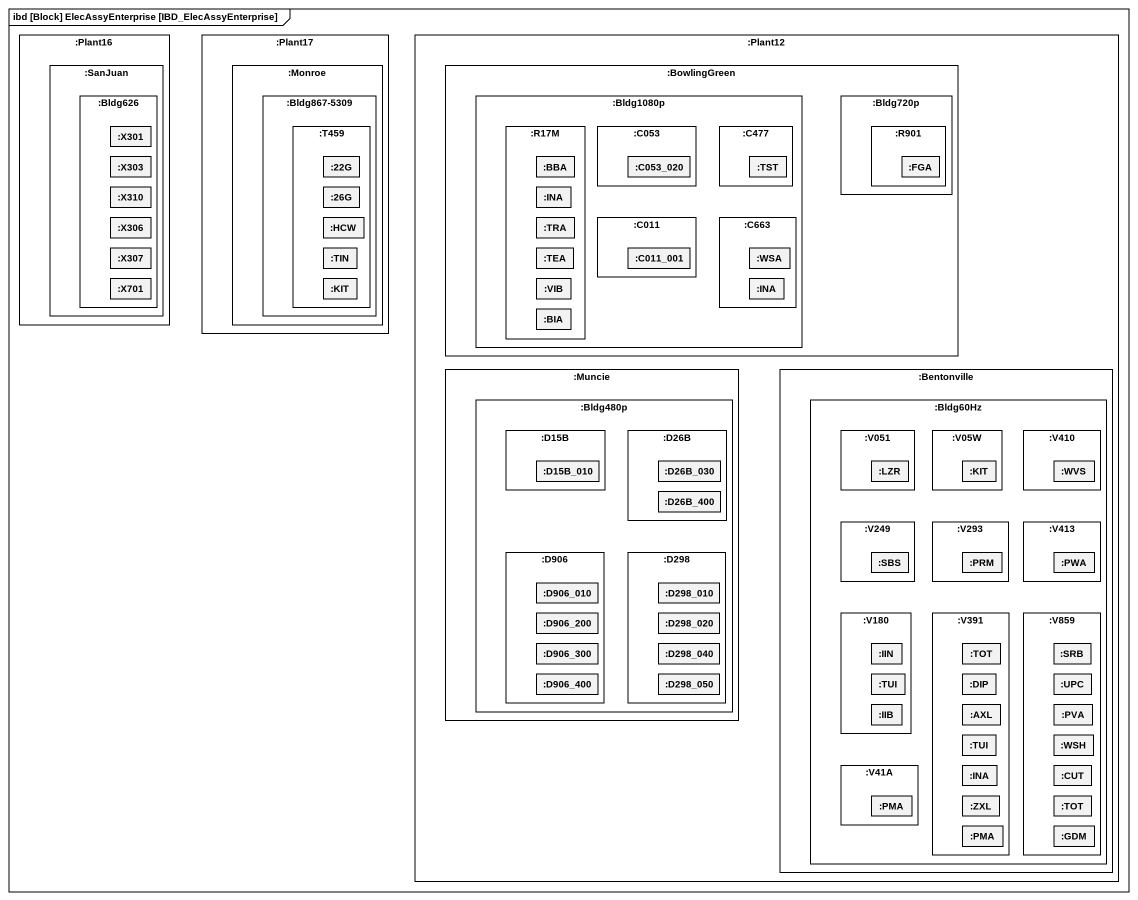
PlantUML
@startuml
mainframe ibd [Block] ElecAssyEnterprise [IBD_ElecAssyEnterprise]
rectangle ":Plant16" as Plant16 {
  rectangle ":SanJuan" as SanJuan {
    rectangle ":Bldg626" as Bldg626 {
      rectangle ":X301" as X301
      rectangle ":X303" as X303
      rectangle ":X306" as X306
      rectangle ":X310" as X310
      rectangle ":X307" as X307
      rectangle ":X701" as X701
    }
  }
}
rectangle ":Plant17" as Plant17 {
  rectangle ":Monroe" as Monroe {
    rectangle ":Bldg867-5309" as Bldg867_5309 {
      rectangle ":T459" as T459 {
        rectangle ":22G" as p22G
        rectangle ":26G" as p26G
        rectangle ":HCW" as HCW
        rectangle ":TIN" as TIN
        rectangle ":KIT" as KIT
      }
    }
  }
}
rectangle ":Plant12" as Plant12 {
  rectangle ":BowlingGreen" as BowlingGreen {
    rectangle ":Bldg1080p" as Bldg1080p {
      rectangle ":R17M" as R17M {
        rectangle ":BBA" as BBA
        rectangle ":INA" as INA
        rectangle ":TRA" as TRA
        rectangle ":TEA" as TEA
        rectangle ":VIB" as VIB
        rectangle ":BIA" as BIA
      }
      rectangle ":C053" as C053 {
        rectangle ":C053_020" as C053_020
      }
      rectangle ":C477" as C477 {
        rectangle ":TST" as TST
      }
      rectangle ":C011" as C011 {
        rectangle ":C011_001" as C011_001
      }
      rectangle ":C663" as C663 {
        rectangle ":WSA" as WSA
        rectangle ":INA" as INA_2
      }
    }
    rectangle ":Bldg720p" as Bldg720p {
      rectangle ":R901" as R901 {
        rectangle ":FGA" as FGA
      }
    }
  }
  rectangle ":Muncie" as Muncie {
    rectangle ":Bldg480p" as Bldg480p {
      rectangle ":D15B" as D15B {
        rectangle ":D15B_010" as D15B_010
      }
      rectangle ":D26B" as D26B {
        rectangle ":D26B_400" as D26B_400
        rectangle ":D26B_030" as D26B_030
      }
      rectangle ":D906" as D906 {
        rectangle ":D906_010" as D906_010
        rectangle ":D906_200" as D906_200
        rectangle ":D906_300" as D906_300
        rectangle ":D906_400" as D906_400
      }
      rectangle ":D298" as D298 {
        rectangle ":D298_010" as D298_010
        rectangle ":D298_020" as D298_020
        rectangle ":D298_040" as D298_040
        rectangle ":D298_050" as D298_050
      }
    }
  }
  rectangle ":Bentonville" as Bentonville {
    rectangle ":Bldg60Hz" as Bldg60Hz {
      rectangle ":V051" as V051 {
        rectangle ":LZR" as LZR
      }
      rectangle ":V05W" as V05W {
        rectangle ":KIT" as KIT_2
      }
      rectangle ":V410" as V410 {
        rectangle ":WVS" as WVS
      }
      rectangle ":V249" as V249 {
        rectangle ":SBS" as SBS
      }
      rectangle ":V293" as V293 {
        rectangle ":PRM" as PRM
      }
      rectangle ":V413" as V413 {
        rectangle ":PWA" as PWA
      }
      rectangle ":V180" as V180 {
        rectangle ":IIN" as IIN
        rectangle ":TUI" as TUI
        rectangle ":IIB" as IIB
      }
      rectangle ":V391" as V391 {
        rectangle ":TOT" as TOT
        rectangle ":DIP" as DIP
        rectangle ":AXL" as AXL
        rectangle ":INA" as INA_3
        rectangle ":TUI" as TUI_2
        rectangle ":ZXL" as ZXL
        rectangle ":PMA" as PMA_2
      }
      rectangle ":V859" as V859 {
        rectangle ":SRB" as SRB
        rectangle ":UPC" as UPC
        rectangle ":PVA" as PVA
        rectangle ":WSH" as WSH
        rectangle ":CUT" as CUT
        rectangle ":TOT" as TOT_2
        rectangle ":GDM" as GDM
      }
      rectangle ":V41A" as V41A {
        rectangle ":PMA" as PMA
      }
    }
  }
}
@enduml
